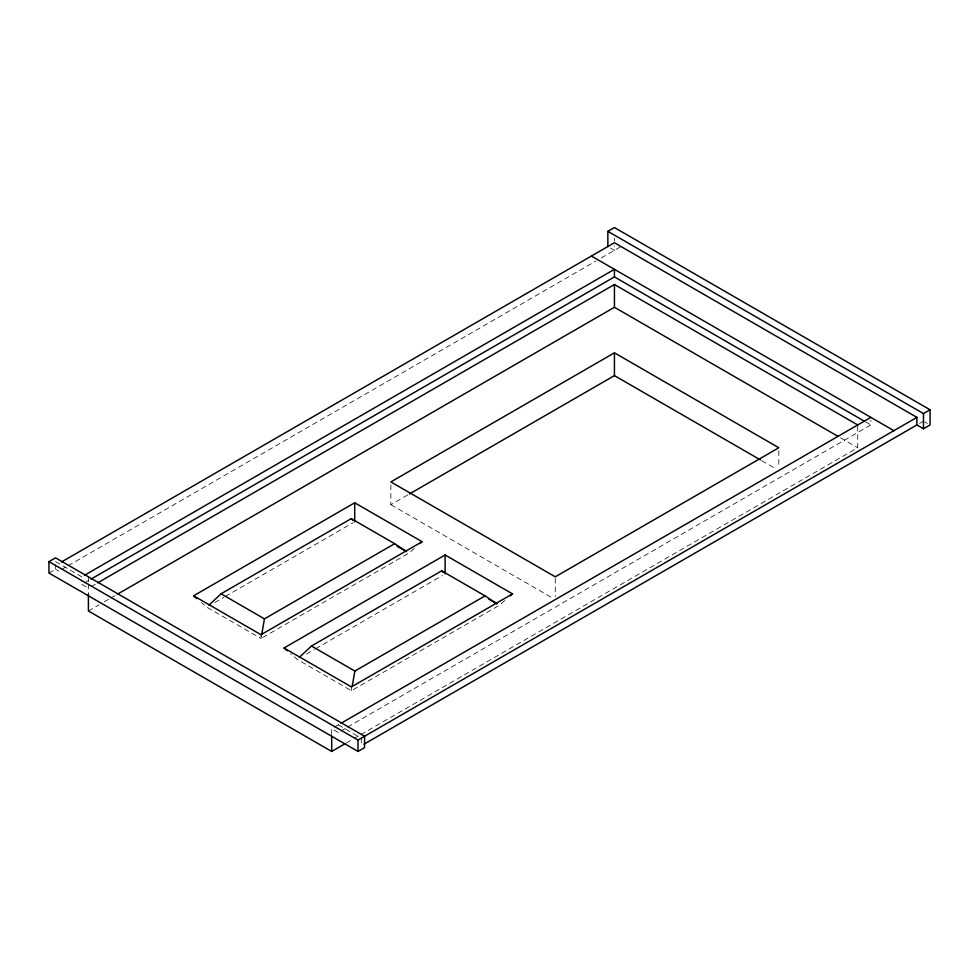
<?xml version="1.0" encoding="UTF-8"?>
<svg xmlns="http://www.w3.org/2000/svg" width="979" height="979" viewBox="0 0 979 979"><rect width="100%" height="100%" fill="white"/><g stroke="black" fill="none" stroke-linecap="round" stroke-linejoin="round"><path stroke-width="0.73" stroke-dasharray="4.89 3.67" d="M261.503 635.701L261.001 638.504L206.765 607.188L201.282 602.44M414.435 548.338L408.953 553.086L261.001 638.504L261.001 634.71M504.846 600.543L499.363 605.291L351.412 690.697L297.175 659.381L290.592 653.691M48.95 573.021L55.522 569.227L58.813 571.124M61.457 569.594L66.756 566.535M68.077 565.776L595.917 261.026M601.204 257.979L621.004 246.537M84.475 582.884L89.762 579.825M91.047 586.678L96.334 583.619M88.404 610.982L98.977 604.875M104.263 601.828L109.55 598.769M110.872 598.01L116.158 594.951M214.682 602.611L223.934 597.276M225.256 596.505L353.382 522.529M390.866 484.948L390.866 504.687L408.072 494.762M306.415 654.045L314.345 649.469M315.666 648.71L442.471 575.493M334.328 727.14L339.615 724.081M340.912 730.934L346.199 727.886M347.521 727.116L870.869 424.959L870.869 420.407M346.236 743.049L352.844 739.231M354.165 738.472L359.452 735.413M360.774 734.654L857.726 447.746L857.726 424.959M919.526 423.442L923.478 421.166M924.788 421.925L927.419 423.442M610.492 248.054L614.433 250.33L614.433 245.778M865.583 421.912L870.869 424.959M840.533 437.821L857.726 447.746M761.723 460.644L776.188 469.002M390.866 504.687L552.621 598.071M55.522 561.628L81.832 576.815L81.832 581.367M338.269 724.864L358.718 736.673M81.832 584.402L88.404 588.208M338.269 732.463L331.685 728.67L331.685 734.739M778.819 450.781L778.819 467.485M614.433 238.191L614.433 241.226M555.252 578.332L555.252 596.554M361.275 738.154L361.275 745.753M351.412 686.903L351.412 690.697M88.404 576.815L88.404 582.505M88.404 583.937L88.404 594.277M55.522 564.663L55.522 569.227"/><path stroke-width="1.47" d="M261.748 634.294L264.452 618.863L394.647 543.688L406.566 551.52M352.159 686.487L354.875 671.056L485.058 595.893L496.977 603.725M208.955 605.12L221.058 593.8L351.253 518.637L394.647 543.688M299.366 657.325L311.469 646.005L441.664 570.83L485.058 595.893M419.905 543.602L422.108 541.693L354.704 502.79L193.609 595.795L196.901 598.646M510.316 595.795L512.519 593.898L445.115 554.983L284.02 648L287.312 650.839M607.861 246.537L607.861 231.35L614.433 227.556L930.05 409.773L930.05 424.959L923.478 428.765L916.895 424.959L363.931 744.224M48.95 561.628L55.522 557.834L364.567 736.257L364.567 747.65L357.996 751.444L48.95 573.021L48.95 561.628L357.996 740.051L916.895 417.372L916.895 424.959M61.457 561.995L614.433 242.743L916.895 417.372M84.475 575.285L614.433 269.323L614.433 276.91L91.084 579.066M97.655 582.86L614.433 284.497L857.726 424.959M117.48 594.192L614.433 307.284L837.889 436.291M614.433 352.832L390.866 481.913L555.252 576.815L778.819 447.746L614.433 352.832L614.433 375.618L409.393 493.991M422.108 541.693L261.001 634.71L193.609 595.795M512.519 593.898L351.412 686.903L284.02 648M340.912 723.346L870.869 417.372M88.404 594.277L88.404 610.982L331.685 751.444L344.914 743.807M607.861 231.35L923.478 413.579L930.05 409.773M591.414 256.033L893.888 430.662M614.433 276.91L864.261 421.154M614.433 375.618L760.402 459.885M397.046 546.209L406.309 551.556M488.778 599.172L496.72 603.762M221.058 593.8L264.452 618.863M311.469 646.005L354.875 671.056M441.664 570.83L443.389 572.397M351.253 518.637L352.978 520.204M923.478 413.579L923.478 428.765M614.433 284.497L614.433 307.284M445.115 554.983L445.115 573.963M357.996 740.051L357.996 751.444M354.704 502.79L354.704 521.77M331.685 736.257L331.685 751.444"/></g></svg>
